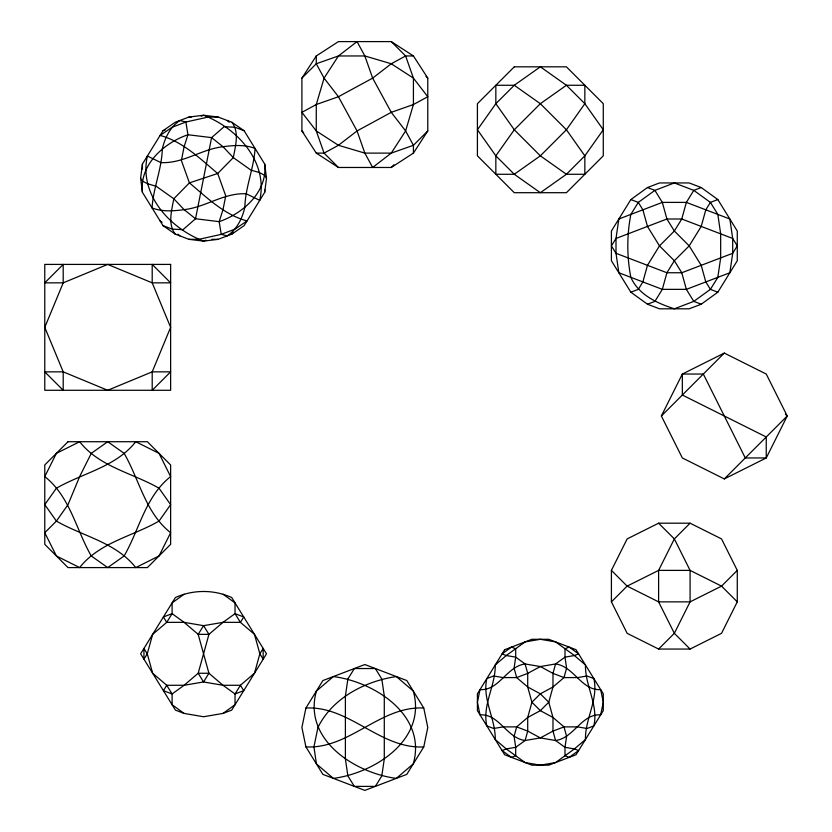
<?xml version="1.0" encoding="UTF-8"?>
<svg xmlns="http://www.w3.org/2000/svg" width="832" height="832" viewBox="0 0 832 832"><rect width="100%" height="100%" fill="white"/><g stroke="black" fill="none" stroke-linecap="round" stroke-linejoin="round"><path stroke-width="1.25" d="M140.629 178.194L142.418 164.05L162.999 130.749L175.167 122.304L188.947 117.042L203.559 115.253L218.182 117.042L231.962 122.304L244.13 130.749L264.711 164.05L266.5 178.194L264.711 192.327L244.13 225.628L231.962 234.073L218.182 239.335L203.559 241.124L188.947 239.335L175.167 234.073L162.999 225.628L142.418 192.327L140.629 178.194L142.418 181.085L147.68 183.81L156.125 186.222L173.805 198.765L184.111 209.654L195.53 218.754L219.17 221.655C243.298 213.387 267.727 191.745 264.711 164.05M305.916 708.022L301.912 727.47L305.916 746.918L322.889 774.374L364.842 790.4L406.796 774.374L423.769 746.918L427.783 727.47L423.769 708.022L406.796 680.555L364.842 664.529L322.889 680.555L305.916 708.022C349.502 705.713 380.182 749.216 423.769 746.918M661.367 416L682.344 374.046L724.298 353.07L766.251 374.046L787.228 416L766.251 457.954L724.298 478.93L682.344 457.954L661.367 416L724.298 353.07M611.406 570.388L627.141 538.918L658.611 523.193L690.082 523.193L721.542 538.918L737.277 570.388L737.277 601.858L721.542 633.318L690.082 649.054L658.611 649.054L627.141 633.318L611.406 601.858L611.406 570.388L627.141 586.123L658.611 601.858L690.082 601.858L721.542 586.123L737.277 570.388M231.962 234.073L233.189 232.086M630.854 199.555L611.406 231.026L611.406 260.738L630.854 292.198L647.462 304.221L659.485 308.807L689.198 308.807L701.22 304.221L717.829 292.198L737.277 260.738L737.277 231.026L717.829 199.555L701.22 187.533L689.198 182.946L659.485 182.946L647.462 187.533L630.854 199.555L638.29 202.394L642.876 209.82L647.462 226.429L659.485 245.877L674.346 260.738L681.772 272.75L686.358 289.359L693.794 301.382L701.22 304.221M301.912 78.125L316.274 55.962L338.437 41.6L391.258 41.6L413.421 55.962L427.783 78.125L427.783 130.946L413.421 153.109L391.258 167.471L338.437 167.471L316.274 153.109L301.912 130.946L301.912 78.125L316.274 63.762L338.437 55.962L357.042 41.6L364.842 55.962L372.653 78.125L391.258 112.341L405.61 130.946L413.421 145.298L413.421 153.109M391.258 167.471L393.942 164.778M427.783 130.946L413.421 145.298L391.258 153.109L372.653 167.471L364.842 153.109L357.042 130.946L338.437 96.73L324.074 78.125L316.274 63.762L316.274 55.962M724.298 478.93L787.228 416L785.408 414.18M611.406 601.858L627.141 586.123L658.611 570.388L690.082 570.388L721.542 586.123L737.277 601.858M690.082 523.193L674.346 538.918L658.611 570.388L658.611 601.858L674.346 633.318L690.082 649.054M658.611 649.054L674.346 633.318L690.082 601.858L690.082 570.388L674.346 538.918L658.611 523.193M184.111 594.204L172.099 602.898L172.099 613.652L166.722 622.346L152.651 634.358L147.274 653.806L143.946 659.183L143.946 648.44L147.274 653.806L152.651 673.254L166.722 685.277L172.099 693.971L172.099 704.725L184.111 713.419L203.559 716.747L223.007 713.419L231.712 710.102L266.5 653.806L231.712 597.522C213.918 589.482 193.211 589.482 175.417 597.522L140.629 653.806L175.417 710.102L184.111 713.419M223.007 713.419L235.03 704.725L235.03 693.971L240.406 685.277L254.478 673.254L259.854 653.806L263.172 648.44L263.172 659.183L259.854 653.806L254.478 634.358L240.406 622.346L235.03 613.652L235.03 602.898L223.007 594.204M162.999 130.749L165.266 129.886M201.219 116.147L203.559 115.253C237.349 128.232 268.393 161.803 259.74 200.366L246.314 193.804C224.026 192.587 205.826 207.178 184.111 209.654C173.462 211.068 162.302 211.931 152.069 207.948C153.192 188.011 161.845 169.125 162.292 148.918C164.913 137.831 170.144 127.026 179.847 120.515L185.879 122.013L208.25 117.042L218.182 117.042M205.899 240.23L203.559 241.124C169.77 228.145 138.736 194.574 147.378 156.01L160.805 162.573C183.102 163.79 201.292 149.198 223.007 146.723C233.667 145.309 244.826 144.446 255.06 148.429C253.926 168.366 245.284 187.252 244.826 207.459C242.216 218.546 236.985 229.351 227.282 235.862L221.25 234.364L198.879 239.335L188.947 239.335M701.22 187.533L693.794 190.372L686.358 202.394L681.772 219.003L674.346 231.026L659.485 245.877L647.462 265.325L642.876 281.934L638.29 289.359L630.854 292.198M717.829 199.555L710.403 202.394L705.806 209.82L701.22 226.429L689.198 245.877L674.346 260.738L666.91 272.75L662.324 289.359L654.898 301.382L647.462 304.221M413.421 55.962L405.61 55.962L391.258 63.762L372.653 78.125L338.437 96.73L316.274 104.53L301.912 112.341L316.274 130.946L324.074 153.109L338.437 167.471M188.947 117.042L191.433 117.042M316.274 153.109L324.074 153.109L338.437 145.298L357.042 130.946L391.258 112.341L413.421 104.53L427.783 96.73L413.421 78.125L405.61 55.962L391.258 41.6M211.973 239.335L218.182 239.335M423.769 708.022C380.182 705.713 349.502 749.216 305.916 746.918M647.462 187.533L654.898 190.372L662.324 202.394L666.91 219.003L674.346 231.026L689.198 245.877L701.22 265.325L705.806 281.934L710.403 289.359L717.829 292.198M244.13 130.749L235.03 127.275L224.141 126.693L211.598 137.623L195.53 218.754L182.988 229.684L172.099 229.102L162.999 225.628M160.098 220.948L162.105 222.3M227.282 120.515L229.216 122.21M177.913 234.166L179.847 235.862M425.984 76.326L427.783 78.125M301.912 130.946L303.701 132.735M231.962 122.304C239.554 132.496 235.373 146.245 233.314 157.612L217.703 173.503L189.415 182.874L173.805 198.765C171.746 210.132 167.575 223.881 175.167 234.073M266.5 178.194L264.711 175.292L259.438 172.567L251.004 170.154L233.314 157.612L223.007 146.723L211.598 137.623L187.949 134.732C163.831 142.99 139.402 164.632 142.418 192.327M264.711 189.831L264.711 192.327M142.418 164.05L142.418 169.042M316.41 691.049C302.671 739.502 354.692 772.97 396.313 778.378L413.286 763.89C427.024 715.426 374.993 681.97 333.382 676.551L316.41 691.049M347.87 679.026L345.394 695.999L345.394 758.93L347.87 775.902L354.359 786.396L375.336 786.396L381.815 775.902L384.29 758.93L384.29 695.999L381.815 679.026L375.336 668.543L354.359 668.543L347.87 679.026M486.824 678.579C482.071 699.275 495.622 718.702 495.248 739.523L506.272 748.935L525.106 762.559L540.342 765.17L555.578 762.559L574.413 748.935L585.437 739.523C585.062 718.702 598.614 699.275 593.861 678.579L587.049 675.969L577.637 677.581L564.002 677.581L552.978 673.369L540.342 666.557L525.106 663.957L515.694 657.134L506.272 655.533L502.06 653.921L511.482 647.109L515.694 648.721L515.694 657.134L514.082 668.158L516.682 677.581L527.706 686.993L540.342 693.815L548.766 702.229L552.978 717.465L552.978 731.099L555.578 740.511L565.001 747.323L574.413 748.935L578.625 750.547L569.213 757.359L565.001 755.747L565.001 747.323L566.602 736.299L564.002 726.887L552.978 717.465L540.342 710.653L531.918 702.229L527.706 686.993L527.706 673.369L525.106 663.957C506.73 666.328 499.117 690.903 480.012 689.603L477.412 702.229L480.012 714.865C499.117 713.565 506.73 738.13 525.106 740.511L540.342 737.911L552.978 731.099L564.002 726.887L577.637 726.887L587.049 728.499L593.861 725.889C598.614 705.193 585.062 685.755 585.437 664.945L574.413 655.533L555.578 641.898L540.342 639.298L525.106 641.898L506.272 655.533L495.248 664.945C495.622 685.755 482.071 705.193 486.824 725.889L493.646 728.499L503.058 726.887L516.682 726.887L527.706 731.099L540.342 737.911L555.578 740.511C573.955 738.13 581.578 713.565 600.673 714.865L603.283 702.229L600.673 689.603C581.578 690.903 573.955 666.328 555.578 663.957L540.342 666.557L527.706 673.369L516.682 677.581L503.058 677.581L493.646 675.969L486.824 678.579M618.842 219.003L616.002 238.451L616.002 253.302L618.842 272.75L662.324 289.359L686.358 289.359L729.851 272.75L732.69 253.302L732.69 238.451L729.851 219.003L686.358 202.394L662.324 202.394L618.842 219.003M630.854 214.406C626.798 235.165 626.798 256.589 630.854 277.347C638.581 294.85 657.134 303.254 674.346 308.807L693.794 301.382L710.403 289.359L717.829 277.347L720.668 257.899L720.668 233.854L717.829 214.406L710.403 202.394L693.794 190.372L674.346 182.946L654.898 190.372L638.29 202.394L630.854 214.406M184.111 146.723L181.386 160.503L189.415 182.874C206.877 197.579 224.422 214.874 247.021 220.948L235.03 229.102L221.25 234.364L219.17 221.655L223.007 209.654L225.742 195.874L217.703 173.503C200.252 158.798 182.697 141.502 160.098 135.429L172.099 127.275L185.879 122.013L187.949 134.732L184.111 146.723M317.938 727.47L313.934 746.918L316.41 763.89L333.382 778.378C374.993 772.97 427.024 739.502 413.286 691.049L396.313 676.551C364.894 681.221 332.394 698.027 317.938 727.47M208.936 634.358L198.182 673.254L184.111 685.277L172.099 693.971L163.394 690.654L166.722 685.277L184.111 685.277L203.559 681.959L223.007 685.277L240.406 685.277L243.724 690.654L235.03 693.971L223.007 685.277L208.936 673.254L198.182 634.358L184.111 622.346L172.099 613.652L163.394 616.97L166.722 622.346L184.111 622.346L203.559 625.664L223.007 622.346L240.406 622.346L243.724 616.97L235.03 613.652L223.007 622.346L208.936 634.358L198.182 634.358L203.559 625.664L208.936 634.358M516.682 726.887L514.082 736.299L515.694 747.323L515.694 755.747L511.482 757.359L502.06 750.547L506.272 748.935L515.694 747.323L525.106 740.511L527.706 731.099L527.706 717.465L531.918 702.229L540.342 693.815L552.978 686.993L564.002 677.581L566.602 668.158L565.001 657.134L565.001 648.721L569.213 647.109L578.625 653.921L574.413 655.533L565.001 657.134L555.578 663.957L552.978 673.369L552.978 686.993L548.766 702.229L540.342 710.653L527.706 717.465L516.682 726.887M324.074 78.125L316.274 104.53L316.274 130.946L338.437 145.298L364.842 153.109L391.258 153.109L405.61 130.946L413.421 104.53L413.421 78.125L391.258 63.762L364.842 55.962L338.437 55.962L324.074 78.125M63.201 282.849L44.772 327.35L63.201 371.852L63.201 390.281L44.772 371.852L63.201 371.852L107.702 390.281L152.204 371.852L170.633 371.852L152.204 390.281L152.204 371.852L170.633 327.35L152.204 282.849L152.204 264.41L170.633 282.849L152.204 282.849L107.702 264.41L63.201 282.849L44.772 282.849L63.201 264.41L63.201 282.849M79.643 476.59L68.016 504.65L56.399 521.092L44.772 532.719L56.399 555.963L79.643 567.59C99.58 542.308 132.361 536.442 159.016 521.092L170.633 504.65L159.016 488.218C132.361 472.867 99.58 467.002 79.643 441.719L56.399 453.346L44.772 476.59C70.054 496.527 75.92 529.308 91.27 555.963L107.702 567.59L124.145 555.963C139.495 529.308 145.361 496.527 170.633 476.59L159.016 453.346L135.762 441.719C115.825 467.002 83.054 472.867 56.399 488.218L44.772 504.65L56.399 521.092C83.054 536.442 115.825 542.308 135.762 567.59L159.016 555.963L170.633 532.719C145.361 512.772 139.495 480.002 124.145 453.346L107.702 441.719L91.27 453.346L79.643 476.59M208.936 673.254L203.559 681.959L198.182 673.254L208.936 673.254M616.002 238.451L611.406 245.877L616.002 253.302L666.91 272.75L681.772 272.75L732.69 253.302L737.277 245.877L732.69 238.451L681.772 219.003L666.91 219.003L616.002 238.451M504.67 649.709L477.412 693.815L477.412 710.653L504.67 754.759L531.918 765.17L548.766 765.17L576.025 754.759L603.283 710.653L603.283 693.815L576.025 649.709L548.766 639.298L531.918 639.298L504.67 649.709M495.841 103.698L477.412 129.771L495.841 155.834L514.28 174.273L540.342 192.702L566.415 174.273L584.844 155.834L603.283 129.771L584.844 103.698L566.415 85.27L540.342 66.83L514.28 85.27L495.841 103.698L514.28 129.771L540.342 155.834L566.415 174.273L584.844 174.273L584.844 155.834L566.415 129.771L540.342 103.698L514.28 85.27L495.841 85.27L495.841 103.698M514.28 129.771L495.841 155.834L495.841 174.273L514.28 174.273L540.342 155.834L566.415 129.771L584.844 103.698L584.844 85.27L566.415 85.27L540.342 103.698L514.28 129.771M68.016 441.719L44.772 464.963L44.772 544.336L68.016 567.59L147.389 567.59L170.633 544.336L170.633 464.963L147.389 441.719L68.016 441.719M514.28 66.83L477.412 103.698L477.412 155.834L514.28 192.702L566.415 192.702L603.283 155.834L603.283 103.698L566.415 66.83L514.28 66.83M170.633 264.41L44.772 264.41L44.772 390.281L170.633 390.281L170.633 264.41M703.321 374.046L682.344 374.046L682.344 395.023L766.251 436.977L766.251 457.954L745.274 457.954L703.321 374.046"/></g></svg>
